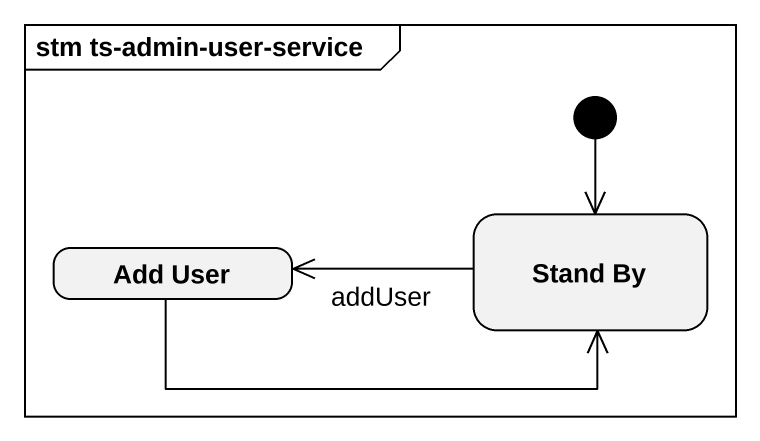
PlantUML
@startuml
mainframe stm ts-admin-user-service
hide empty description
state "Stand By" as Stand_By
state "Add User" as Add_User
[*] --> Stand_By
Stand_By -left-> Add_User : addUser
Add_User -right-> Stand_By
@enduml
